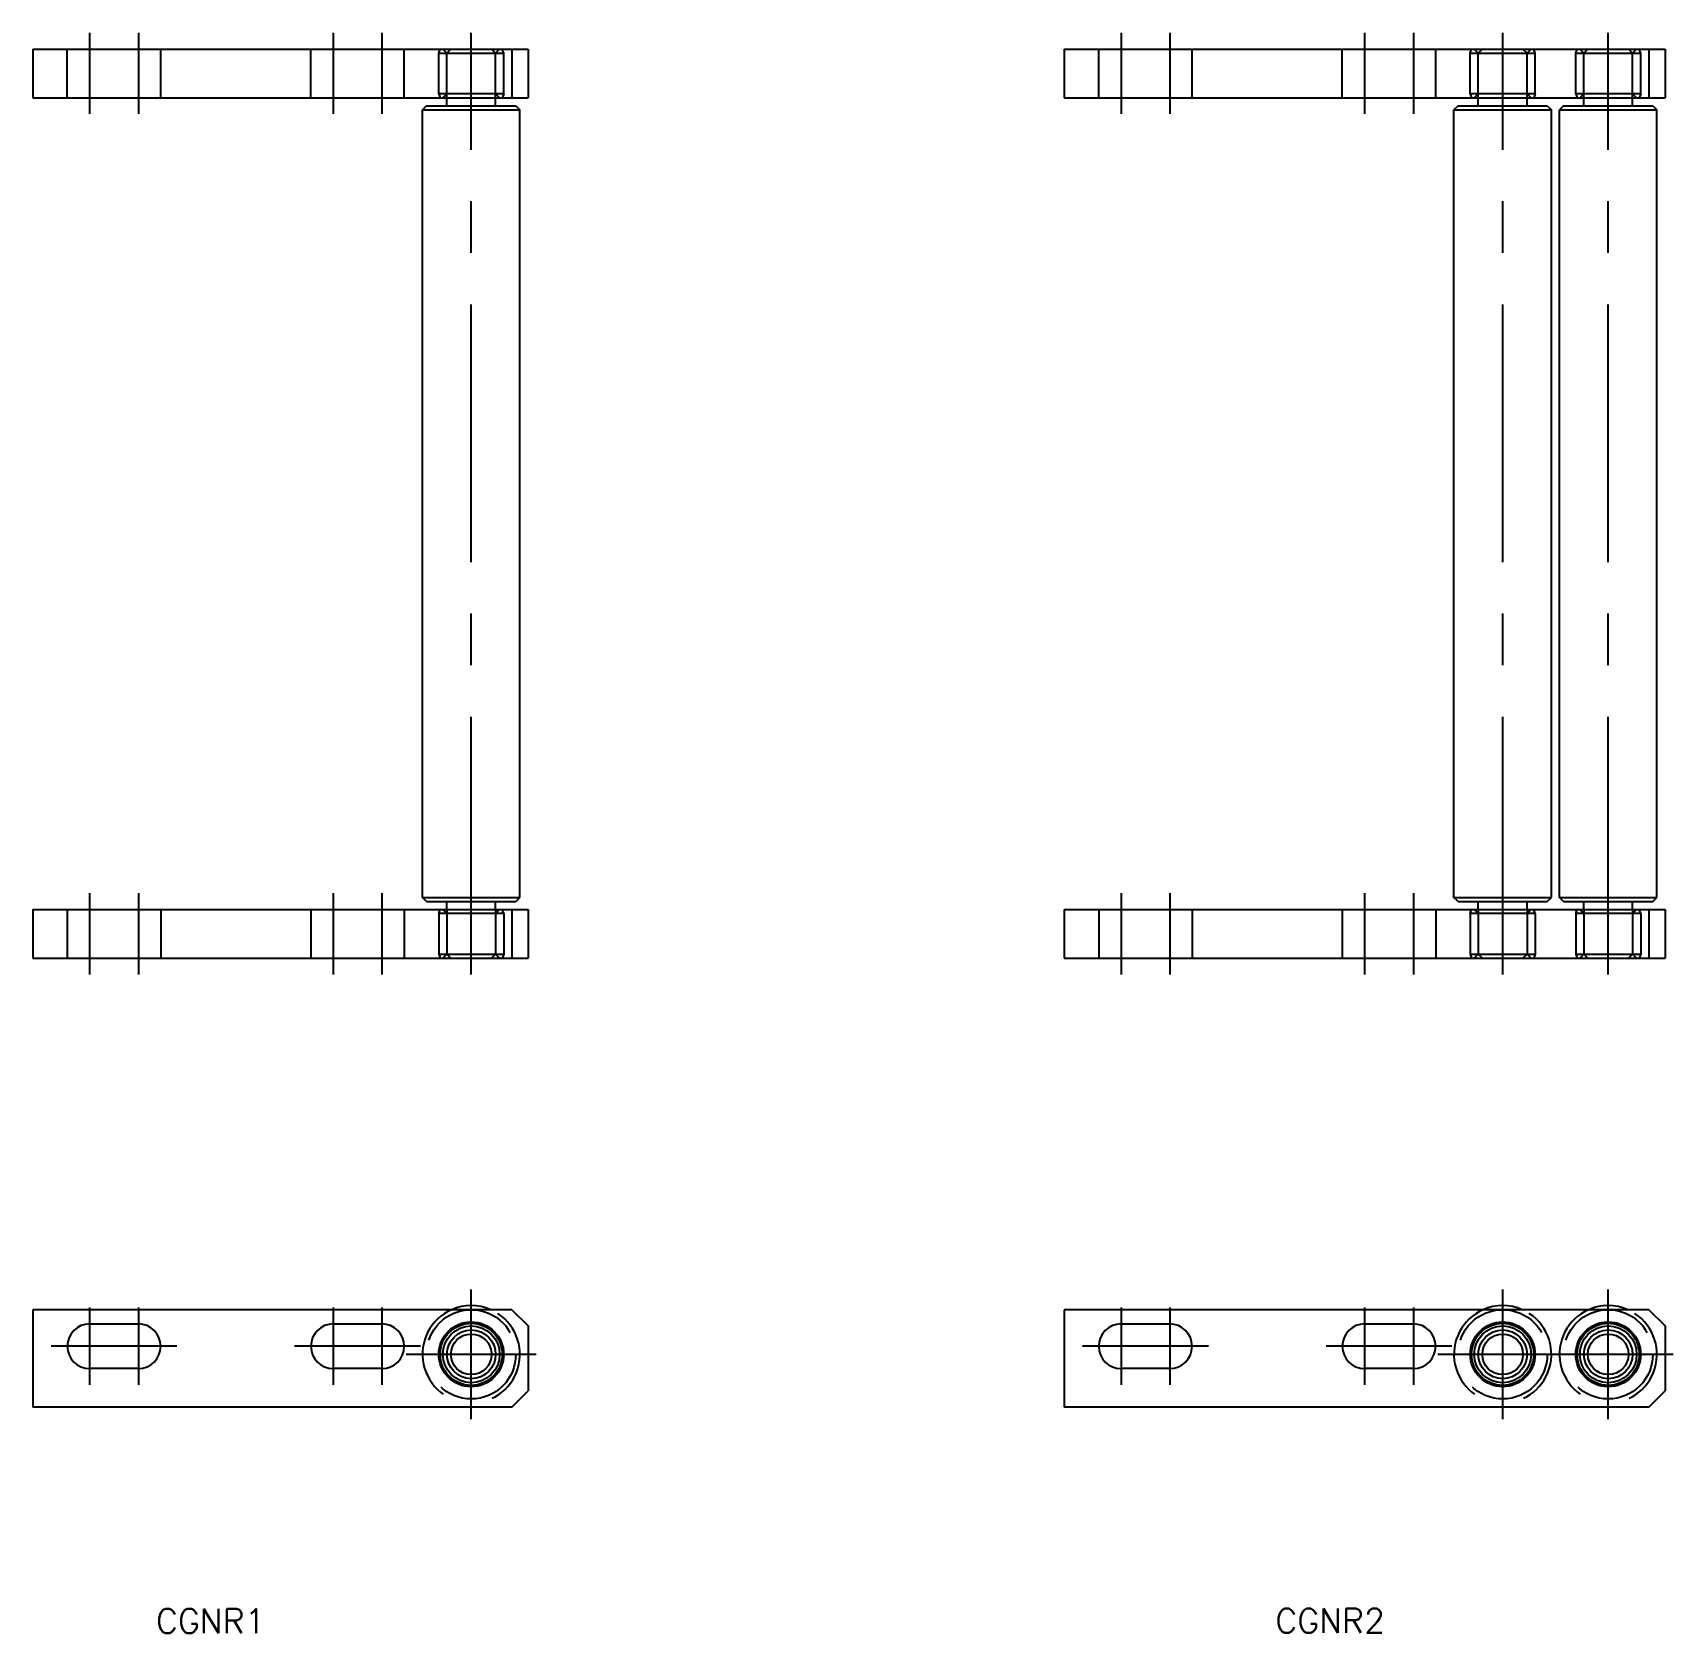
# Model space of a CAD drawing. Extents: x 0 to 202, y -83 to 114.
import ezdxf

# ---------------------------------------------------------------- set-up
doc = ezdxf.new("R2010")
doc.units = 0
doc.linetypes.add('CENTER', pattern=[50.8, 31.75, -6.35, 6.35, -6.35])
doc.linetypes.add('DASHED', pattern=[19.05, 12.7, -6.35])
doc.layers.get('0').update_dxf_attribs({"linetype": 'CONTINUOUS'})
doc.layers.add('CENTER', color=1, linetype='CENTER')
doc.styles.get("Standard").update_dxf_attribs({"font": 'txt.shx', "height": 3, "bigfont": 'bigfont.shx'})

# ---------------------------------------------------------------- blocks, each defined once
blk = doc.blocks.new('*U3')
at = {"color": 7, "linetype": 'CONTINUOUS'}
blk.add_text('CGNR1', height=3, dxfattribs=at).set_placement((15.17, -83.14))
blk = doc.blocks.new('*U4')
at = {"color": 7, "linetype": 'CONTINUOUS'}
blk.add_text('CGNR2', height=3, dxfattribs=at).set_placement((153.04, -83.11))

msp = doc.modelspace()

# ---------------------------------------------------------------- linework, layer by layer
at = {"color": 1, "linetype": 'CENTER'}
for p, q in [((134.04, 114), (134.04, 104)), ((140.04, 114), (140.04, 104)), ((164.04, 114), (164.04, 104)), ((170.04, 114), (170.04, 104)), ((134.04, 8), (134.04, -2)), ((140.04, 8), (140.04, -2)), ((164.04, 8), (164.04, -2)), ((170.04, 8), (170.04, -2))]:
    msp.add_line(p, q, dxfattribs=at)
at = {"color": 7, "linetype": 'CONTINUOUS'}
for p, q in [((0, 112), (61, 112)), ((0, 112), (0, 106)), ((59, 112), (59, 106)), ((61, 112), (61, 106)), ((127.04, 112), (201.04, 112)), ((127.04, 112), (127.04, 106)), ((199.04, 112), (199.04, 106)), ((201.04, 112), (201.04, 106)), ((0, 106), (61, 106)), ((51, 105), (51, 106)), ((57, 105), (57, 106)), ((127.04, 106), (201.04, 106)), ((178.04, 105), (178.04, 106)), ((184.04, 105), (184.04, 106)), ((191.04, 105), (191.04, 106)), ((197.04, 105), (197.04, 106)), ((48.5, 105), (48, 104.5)), ((48, 7.5), (48, 104.5)), ((48, 104.5), (60, 104.5)), ((48.5, 105), (59.5, 105)), ((59.5, 105), (60, 104.5)), ((60, 7.5), (60, 104.5)), ((175.54, 105), (175.04, 104.5)), ((175.04, 7.5), (175.04, 104.5)), ((175.04, 104.5), (187.04, 104.5)), ((175.54, 105), (186.54, 105)), ((186.54, 105), (187.04, 104.5)), ((187.04, 7.5), (187.04, 104.5)), ((188.54, 105), (188.04, 104.5)), ((188.04, 7.5), (188.04, 104.5)), ((188.04, 104.5), (200.04, 104.5)), ((188.54, 105), (199.54, 105)), ((199.54, 105), (200.04, 104.5)), ((200.04, 7.5), (200.04, 104.5)), ((48.5, 7), (48, 7.5)), ((48, 7.5), (60, 7.5)), ((48.5, 7), (59.5, 7)), ((51, 6), (51, 7)), ((57, 6), (57, 7)), ((59.5, 7), (60, 7.5)), ((175.54, 7), (175.04, 7.5)), ((175.04, 7.5), (187.04, 7.5)), ((175.54, 7), (186.54, 7)), ((178.04, 6), (178.04, 7)), ((184.04, 6), (184.04, 7)), ((186.54, 7), (187.04, 7.5)), ((188.54, 7), (188.04, 7.5)), ((188.04, 7.5), (200.04, 7.5)), ((188.54, 7), (199.54, 7)), ((191.04, 6), (191.04, 7)), ((197.04, 6), (197.04, 7)), ((199.54, 7), (200.04, 7.5)), ((0, 6), (61, 6)), ((0, 6), (0, 0)), ((59, 6), (59, 0)), ((61, 6), (61, 0)), ((127.04, 6), (201.04, 6)), ((127.04, 6), (127.04, 0)), ((199.04, 6), (199.04, 0)), ((201.04, 6), (201.04, 0)), ((0, 0), (61, 0)), ((51, 1.5), (51, 1.5)), ((127.04, 0), (201.04, 0)), ((0, -43.29), (0, -55.29)), ((59, -43.29), (0, -43.29)), ((59, -43.29), (61, -45.29)), ((127.04, -43.29), (127.04, -55.29)), ((199.04, -43.29), (127.04, -43.29)), ((199.04, -43.29), (201.04, -45.29)), ((7, -45.04), (13, -45.04)), ((37, -45.04), (43, -45.04)), ((61, -45.29), (61, -53.29)), ((134.04, -45.04), (140.04, -45.04)), ((164.04, -45.04), (170.04, -45.04)), ((201.04, -45.29), (201.04, -53.29)), ((13, -50.54), (7, -50.54)), ((43, -50.54), (37, -50.54)), ((140.04, -50.54), (134.04, -50.54)), ((170.04, -50.54), (164.04, -50.54)), ((59, -55.29), (61, -53.29)), ((199.04, -55.29), (201.04, -53.29)), ((59, -55.29), (0, -55.29)), ((199.04, -55.29), (127.04, -55.29))]:
    msp.add_line(p, q, dxfattribs=at)
at = {"color": 3, "linetype": 'DASHED'}
for p, q in [((4.25, 106), (4.25, 112)), ((15.75, 106), (15.75, 112)), ((34.25, 106), (34.25, 112)), ((45.75, 106), (45.75, 112)), ((50, 111.5), (50.18, 112)), ((50, 111.5), (58, 111.5)), ((50, 106.5), (50, 111.5)), ((50.5, 112), (51, 111.5)), ((51.5, 112), (51, 111.5)), ((51, 106), (51, 111.5)), ((56.5, 112), (57, 111.5)), ((57.5, 112), (57, 111.5)), ((57, 106), (57, 111.5)), ((58, 111.5), (57.82, 112)), ((58, 106.5), (58, 111.5)), ((131.29, 106), (131.29, 112)), ((142.79, 106), (142.79, 112)), ((161.29, 106), (161.29, 112)), ((172.79, 106), (172.79, 112)), ((177.04, 111.5), (177.22, 112)), ((177.04, 111.5), (185.04, 111.5)), ((177.04, 106.5), (177.04, 111.5)), ((177.54, 112), (178.04, 111.5)), ((178.54, 112), (178.04, 111.5)), ((178.04, 106), (178.04, 111.5)), ((183.54, 112), (184.04, 111.5)), ((184.54, 112), (184.04, 111.5)), ((184.04, 106), (184.04, 111.5)), ((185.04, 111.5), (184.86, 112)), ((185.04, 106.5), (185.04, 111.5)), ((190.04, 111.5), (190.22, 112)), ((190.04, 111.5), (198.04, 111.5)), ((190.04, 106.5), (190.04, 111.5)), ((190.54, 112), (191.04, 111.5)), ((191.54, 112), (191.04, 111.5)), ((191.04, 106), (191.04, 111.5)), ((196.54, 112), (197.04, 111.5)), ((197.54, 112), (197.04, 111.5)), ((197.04, 106), (197.04, 111.5)), ((198.04, 111.5), (197.86, 112)), ((198.04, 106.5), (198.04, 111.5)), ((50, 106.5), (50.18, 106)), ((58, 106.5), (50, 106.5)), ((50.5, 106), (51, 106.5)), ((57.5, 106), (57, 106.5)), ((58, 106.5), (57.82, 106)), ((177.04, 106.5), (177.22, 106)), ((185.04, 106.5), (177.04, 106.5)), ((177.54, 106), (178.04, 106.5)), ((184.54, 106), (184.04, 106.5)), ((185.04, 106.5), (184.86, 106)), ((190.04, 106.5), (190.22, 106)), ((198.04, 106.5), (190.04, 106.5)), ((190.54, 106), (191.04, 106.5)), ((197.54, 106), (197.04, 106.5)), ((198.04, 106.5), (197.86, 106)), ((4.25, 6), (4.25, 0)), ((15.75, 6), (15.75, 0)), ((34.25, 6), (34.25, 0)), ((45.75, 6), (45.75, 0)), ((50, 5.5), (50.18, 6)), ((50, 5.5), (50, 0.5)), ((58, 5.5), (50, 5.5)), ((50.5, 6), (51, 5.5)), ((51, 6), (51, 0.5)), ((57, 6), (57, 0.5)), ((57.5, 6), (57, 5.5)), ((58, 5.5), (57.82, 6)), ((58, 5.5), (58, 0.5)), ((131.29, 6), (131.29, 0)), ((142.79, 6), (142.79, 0)), ((161.29, 6), (161.29, 0)), ((172.79, 6), (172.79, 0)), ((177.04, 5.5), (177.22, 6)), ((177.04, 5.5), (177.04, 0.5)), ((185.04, 5.5), (177.04, 5.5)), ((177.54, 6), (178.04, 5.5)), ((178.04, 6), (178.04, 0.5)), ((184.04, 6), (184.04, 0.5)), ((184.54, 6), (184.04, 5.5)), ((185.04, 5.5), (184.86, 6)), ((185.04, 5.5), (185.04, 0.5)), ((190.04, 5.5), (190.22, 6)), ((190.04, 5.5), (190.04, 0.5)), ((198.04, 5.5), (190.04, 5.5)), ((190.54, 6), (191.04, 5.5)), ((191.04, 6), (191.04, 0.5)), ((197.04, 6), (197.04, 0.5)), ((197.54, 6), (197.04, 5.5)), ((198.04, 5.5), (197.86, 6)), ((198.04, 5.5), (198.04, 0.5)), ((50, 0.5), (50.18, 0)), ((50, 0.5), (58, 0.5)), ((50.5, 0), (51, 0.5)), ((51.5, 0), (51, 0.5)), ((56.5, 0), (57, 0.5)), ((57.5, 0), (57, 0.5)), ((58, 0.5), (57.82, 0)), ((177.04, 0.5), (185.04, 0.5)), ((177.04, 0.5), (177.22, 0)), ((177.54, 0), (178.04, 0.5)), ((178.54, 0), (178.04, 0.5)), ((183.54, 0), (184.04, 0.5)), ((184.54, 0), (184.04, 0.5)), ((185.04, 0.5), (184.86, 0)), ((190.04, 0.5), (198.04, 0.5)), ((190.04, 0.5), (190.22, 0)), ((190.54, 0), (191.04, 0.5)), ((191.54, 0), (191.04, 0.5)), ((196.54, 0), (197.04, 0.5)), ((197.54, 0), (197.04, 0.5)), ((198.04, 0.5), (197.86, 0))]:
    msp.add_line(p, q, dxfattribs=at)
for centre in [(54, -48.79), (181.04, -48.79), (194.04, -48.79)]:
    msp.add_circle(centre, 5.5, dxfattribs=at)
at = {"color": 7, "linetype": 'CONTINUOUS'}
for centre, radius in [((54, -48.79), 4), ((54, -48.79), 3.82), ((54, -48.79), 3.5), ((54, -48.79), 3), ((54, -48.79), 2.5), ((181.04, -48.79), 4), ((181.04, -48.79), 3.82), ((181.04, -48.79), 3.5), ((181.04, -48.79), 3), ((181.04, -48.79), 2.5), ((194.04, -48.79), 4), ((194.04, -48.79), 3.82), ((194.04, -48.79), 3.5), ((194.04, -48.79), 3), ((194.04, -48.79), 2.5)]:
    msp.add_circle(centre, radius, dxfattribs=at)
at = {"color": 3, "linetype": 'DASHED'}
for centre in [(54, -48.79), (181.04, -48.79), (194.04, -48.79)]:
    msp.add_arc(centre, 6, 113.5565, 66.4435, dxfattribs=at)
at = {"color": 7, "linetype": 'CONTINUOUS'}
for centre, radius, start, end in [((54, -48.79), 6, 66.4435, 113.5565), ((181.04, -48.79), 6, 66.4435, 113.5565), ((194.04, -48.79), 6, 66.4435, 113.5565), ((7, -47.79), 2.75, 90, 270), ((13, -47.79), 2.75, 270, 90), ((37, -47.79), 2.75, 90, 270), ((43, -47.79), 2.75, 270, 90), ((134.04, -47.79), 2.75, 90, 270), ((140.04, -47.79), 2.75, 270, 90), ((164.04, -47.79), 2.75, 90, 270), ((170.04, -47.79), 2.75, 270, 90)]:
    msp.add_arc(centre, radius, start, end, dxfattribs=at)
at = {"layer": 'CENTER', "color": 1, "linetype": 'CENTER'}
for p, q in [((7, 114), (7, 104)), ((13, 114), (13, 104)), ((37, 114), (37, 104)), ((43, 114), (43, 104)), ((54, -2), (54, 114)), ((181.04, -2), (181.04, 114)), ((194.04, -2), (194.04, 114)), ((7, 8), (7, -2)), ((13, 8), (13, -2)), ((37, 8), (37, -2)), ((43, 8), (43, -2)), ((54, -56.79), (54, -40.79)), ((181.04, -56.79), (181.04, -40.79)), ((194.04, -56.79), (194.04, -40.79)), ((7, -43.04), (7, -52.54)), ((13, -43.04), (13, -52.54)), ((37, -43.04), (37, -52.54)), ((43, -43.04), (43, -52.54)), ((134.04, -43.04), (134.04, -52.54)), ((140.04, -43.04), (140.04, -52.54)), ((164.04, -43.04), (164.04, -52.54)), ((170.04, -43.04), (170.04, -52.54)), ((17.75, -47.79), (2.25, -47.79)), ((47.75, -47.79), (32.25, -47.79)), ((144.79, -47.79), (129.29, -47.79)), ((174.79, -47.79), (159.29, -47.79)), ((62, -48.79), (46, -48.79)), ((202.04, -48.79), (173.04, -48.79))]:
    msp.add_line(p, q, dxfattribs=at)

# ---------------------------------------------------------------- block references
at = {"color": 7, "linetype": 'CONTINUOUS'}
for name in ['*U3', '*U4']:
    msp.add_blockref(name, (0, 0), dxfattribs=at)

doc.saveas('drawing.dxf')
